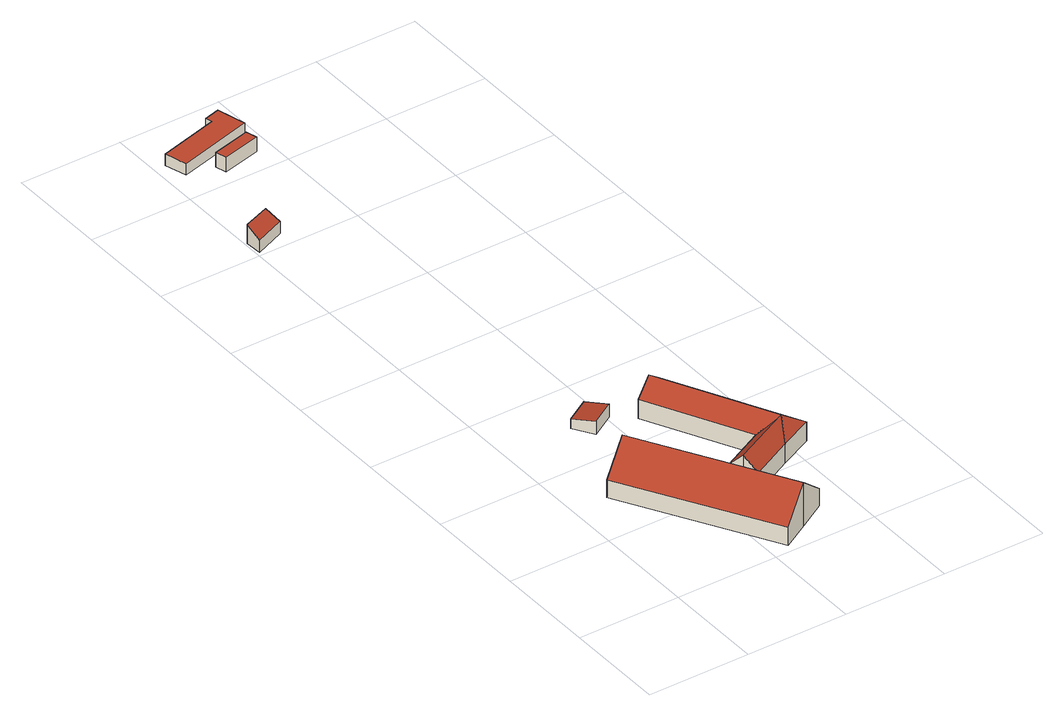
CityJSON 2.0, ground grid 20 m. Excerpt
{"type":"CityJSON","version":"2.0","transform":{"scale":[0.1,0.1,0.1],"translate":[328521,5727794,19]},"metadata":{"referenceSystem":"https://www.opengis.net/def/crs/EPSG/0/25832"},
"CityObjects":{
"building1":{"type":"Building","attributes":{"name":"Postenkate","Geometrietyp2DReferenz":"3000","Gemeindeschluessel":"05170048","function":"31001_1210","roofType":"3100","measuredHeight":8.76},"address":[{"country":"Germany","locality":"Wesel","thoroughfareNumber":"111","thoroughfareName":"Bislicher Straße"}],"geometry":[{"type":"Solid","lod":"2","boundaries":[[[[0,1,2,3]],[[4,5,1,0]],[[6,7,5,4]],[[8,9,7,6]],[[10,11,9,8]],[[12,13,11,10]],[[14,15,13,12]],[[3,2,15,14]],[[10,8,6,4,0,12]],[[3,14,12,0]],[[1,5,7,9,11,13,15,2]]]],"semantics":{"surfaces":[{"type":"WallSurface"},{"type":"RoofSurface"},{"type":"GroundSurface"}],"values":[[0,0,0,0,0,0,0,0,1,1,2]]}}]},
"building2":{"type":"Building","attributes":{"Geometrietyp2DReferenz":"3000","Gemeindeschluessel":"05170048","function":"31001_2720","roofType":"2100","measuredHeight":2.7},"address":[{"country":"Germany","locality":"Wesel","thoroughfareNumber":"111","thoroughfareName":"Bislicher Straße"}],"geometry":[{"type":"Solid","lod":"2","boundaries":[[[[16,17,18,19]],[[20,21,17,16]],[[22,23,21,20]],[[19,18,23,22]],[[20,16,19,22]],[[17,21,23,18]]]],"semantics":{"surfaces":[{"type":"WallSurface"},{"type":"RoofSurface"},{"type":"GroundSurface"}],"values":[[0,0,0,0,1,2]]}}]},
"building3":{"type":"Building","attributes":{"Geometrietyp2DReferenz":"3000","Gemeindeschluessel":"05170048","function":"31001_2723","roofType":"2100","measuredHeight":3.85},"address":[{"country":"Germany","locality":"Wesel","thoroughfareNumber":"113","thoroughfareName":"Bislicher Straße"}],"geometry":[{"type":"Solid","lod":"2","boundaries":[[[[24,25,26,27]],[[28,29,25,24]],[[30,31,29,28]],[[27,26,31,30]],[[28,24,27,30]],[[25,29,31,26]]]],"semantics":{"surfaces":[{"type":"WallSurface"},{"type":"RoofSurface"},{"type":"GroundSurface"}],"values":[[0,0,0,0,1,2]]}}]},
"building4":{"type":"Building","attributes":{"Gemeindeschluessel":"05170048","Geometrietyp2DReferenz":"3000","function":"31001_2720"},"address":[{"country":"Germany","locality":"Wesel","thoroughfareNumber":"111","thoroughfareName":"Bislicher Straße"}],"children":["building4-1","building4-2"]},
"building4-1":{"type":"BuildingPart","attributes":{"roofType":"5000","measuredHeight":6.58},"parents":["building4"],"geometry":[{"type":"Solid","lod":"2","boundaries":[[[[32,33,34,35]],[[36,37,33,32]],[[38,39,37,36]],[[40,41,39,38]],[[42,43,41,40]],[[44,45,43,42]],[[35,34,46,47]],[[32,35,47,44,48]],[[44,42,48]],[[42,40,38,36,32,48]],[[33,37,39,41,43,45,46,34]],[[47,46,45,44]]]],"semantics":{"surfaces":[{"type":"WallSurface"},{"type":"RoofSurface"},{"type":"GroundSurface"},{"type":"ClosureSurface"}],"values":[[0,0,0,0,0,0,0,1,1,1,2,3]]}}]},
"building4-2":{"type":"BuildingPart","attributes":{"roofType":"5000","measuredHeight":6.57},"parents":["building4"],"geometry":[{"type":"Solid","lod":"2","boundaries":[[[[6,49,50,51]],[[47,46,49,6]],[[8,52,45,44]],[[51,50,52,8]],[[44,48,51,8]],[[44,47,48]],[[47,6,51,48]],[[49,46,45,52,50]],[[44,45,46,47]]]],"semantics":{"surfaces":[{"type":"WallSurface"},{"type":"RoofSurface"},{"type":"GroundSurface"},{"type":"ClosureSurface"}],"values":[[0,0,0,0,1,1,1,2,3]]}}]},
"building5":{"type":"Building","attributes":{"Geometrietyp2DReferenz":"3000","Gemeindeschluessel":"05170048","function":"31001_1313","roofType":"1000","measuredHeight":2.31},"address":[{"country":"Germany","locality":"Wesel","thoroughfareNumber":"113","thoroughfareName":"Bislicher Straße"}],"geometry":[{"type":"Solid","lod":"2","boundaries":[[[[53,54,55,56]],[[57,58,54,53]],[[59,60,58,57]],[[61,62,60,59]],[[63,64,62,61]],[[56,55,64,63]],[[61,59,57,53,56,63]],[[54,58,60,62,64,55]]]],"semantics":{"surfaces":[{"type":"WallSurface"},{"type":"RoofSurface"},{"type":"GroundSurface"}],"values":[[0,0,0,0,0,0,1,2]]}}]},
"building6":{"type":"Building","attributes":{"Geometrietyp2DReferenz":"3000","Gemeindeschluessel":"05170048","function":"31001_1313","roofType":"1000","measuredHeight":2.91},"address":[{"country":"Germany","locality":"Wesel","thoroughfareNumber":"113","thoroughfareName":"Bislicher Straße"}],"geometry":[{"type":"Solid","lod":"2","boundaries":[[[[65,66,67,68]],[[69,70,66,65]],[[71,72,70,69]],[[68,67,72,71]],[[69,65,68,71]],[[66,70,72,67]]]],"semantics":{"surfaces":[{"type":"WallSurface"},{"type":"RoofSurface"},{"type":"GroundSurface"}],"values":[[0,0,0,0,1,2]]}}]}
},
"vertices":[
[116,323,100],[116,323,12],[63,292,12],[63,292,48],[169,354,48],[169,354,12],[252,211,48],[252,211,12],[280,163,48],[280,163,12],[336,68,48],[336,68,12],[282,37,100],[282,37,12],[229,6,48],[229,6,12],
[131,492,28],[131,492,9],[155,453,9],[155,453,36],[178,520,28],[178,520,9],[202,481,36],[202,481,9],
[64,1230,30],[64,1230,6],[54,1258,6],[54,1258,45],[5,1205,30],[5,1205,6],[3,1238,45],[3,1238,6],
[271,466,75],[271,466,9],[239,450,9],[239,450,48],[303,482,48],[303,482,9],[367,357,48],[367,357,9],[382,327,48],[382,327,9],[429,236,48],[429,236,9],[364,205,48],[364,205,9],[339,254,9],[339,254,48],[384,245,75],
[252,211,9],[266,187,9],[266,187,75],[280,163,9],
[137,1547,26],[137,1547,3],[140,1534,3],[140,1534,26],[168,1555,26],[168,1555,3],[183,1499,26],[183,1499,3],[36,1460,26],[36,1460,3],[24,1503,26],[24,1503,3],
[170,1447,33],[170,1447,4],[164,1469,4],[164,1469,33],[95,1428,33],[95,1428,4],[89,1450,33],[89,1450,4]
]}
